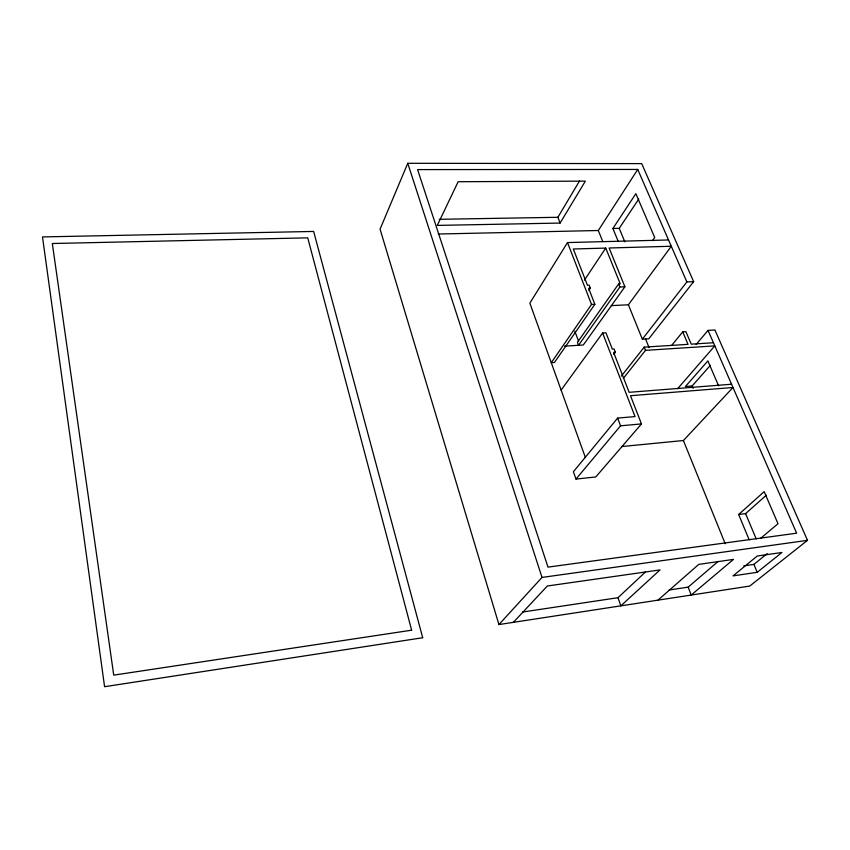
<?xml version="1.0" encoding="UTF-8"?>
<svg xmlns="http://www.w3.org/2000/svg" width="850" height="850" viewBox="0 0 850 850"><rect width="100%" height="100%" fill="white"/><g stroke="black" fill="none" stroke-linecap="round" stroke-linejoin="round"><path stroke-width="1.27" d="M564.538 346.141L583.312 344.994L624.899 286.779L609.11 247.998L671.287 246.256L628.405 304.789L642.334 339.182L648.794 338.789L693.643 281.647L641.707 163.625L407.766 163.296L380.067 229.149L498.929 624.559L749.732 586.075L807.5 540.345L714.914 329.981L708.039 330.384L696.118 344.484M560.118 223.061L585.352 181.124L458.15 181.719L437.293 225.399L560.118 223.061L557.876 217.292L579.562 180.912M668.536 239.966L567.503 242.569L529.847 303.142L585.384 457.523M602.746 241.474L598.304 230.509L637.734 169.447L417.594 169.596L547.984 567.12L796.641 533.194L708.039 330.384M618.322 241.623L612.903 228.491L635.843 193.694L654.713 237.511L652.46 240.699M584.407 280.149L605.742 248.083L620.256 283.879L618.63 283.953L577.437 342.359L578.531 345.281L619.862 286.992L624.899 286.779M612.903 228.491L619.236 228.352L638.732 199.059M588.901 290.402L590.367 288.224L589.167 285.143L587.424 285.217L573.314 248.997L605.742 248.083M594.862 304.311L591.526 304.459L551.278 362.695L554.434 362.483L594.862 304.311L588.625 288.299L590.367 288.224M561.128 390.086L602.607 332.998L605.965 332.807L612.34 349.148L614.125 349.031L615.389 352.293L613.817 354.376M642.334 339.182L686.864 281.924L693.643 281.647M621.371 376.114L644.194 347.129L688.032 344.356L682.731 331.872L685.918 331.681L691.241 344.154L713.437 342.741M623.422 378.239L645.49 350.349L714.808 345.876L677.62 388.705M671.957 345.058L682.731 331.872M602.607 332.998L635.035 416.574L617.631 418.094L573.399 471.729L575.992 479.081L595.786 476.956L641.474 423.916L630.487 395.707L732.987 387.494L683.4 440.523L621.573 446.569M575.992 479.081L620.564 425.808L641.474 423.916M718.622 385.868L707.859 360.889L685.429 386.506L692.134 385.985L710.377 365.33M498.929 624.559L542.013 577.426L807.5 540.345M513.358 622.359L547.347 586.001L660.014 569.914L620.851 605.848L617.982 597.699L645.458 572.008M749.179 539.835L738.65 514.505L764.182 491.629L778.005 523.727L760.803 538.199M738.65 514.505L745.599 513.623L766.36 495.168M657.953 600.153L698.785 564.368L733.465 559.406L691.199 595.053L688.171 587.138L718.133 561.436M743.782 565.866L753.929 564.389L767.221 553.562M757.201 572.305L781.926 552.489L757.233 556.017L733.051 575.896L757.201 572.305L753.929 564.389M522.506 612.053L617.982 597.699M669.035 590.017L688.171 587.138M731.563 384.232L629.159 392.317L613.615 352.41L615.389 352.293M611.309 305.618L628.405 304.789M438.217 234.016L598.304 230.509M439.269 219.311L557.876 217.292M637.734 169.447L686.864 281.924M692.134 385.985L693.143 388.408M745.599 513.623L756.181 538.879M619.236 228.352L624.835 241.836M645.564 338.98L649.049 347.554M683.4 440.523L725.22 543.756M618.63 283.953L619.862 286.992M644.194 347.129L645.49 350.349M567.503 242.569L591.526 304.459M617.631 418.094L620.564 425.808M574.812 331.181L578.51 341.031M407.766 163.296L542.013 577.426M422.705 637.734L104.582 686.704L42.5 236.916L313.639 231.444L422.705 637.734M411.634 630.19L113.73 675.144L52.328 243.514L307.743 237.851L411.634 630.19"/></g></svg>
